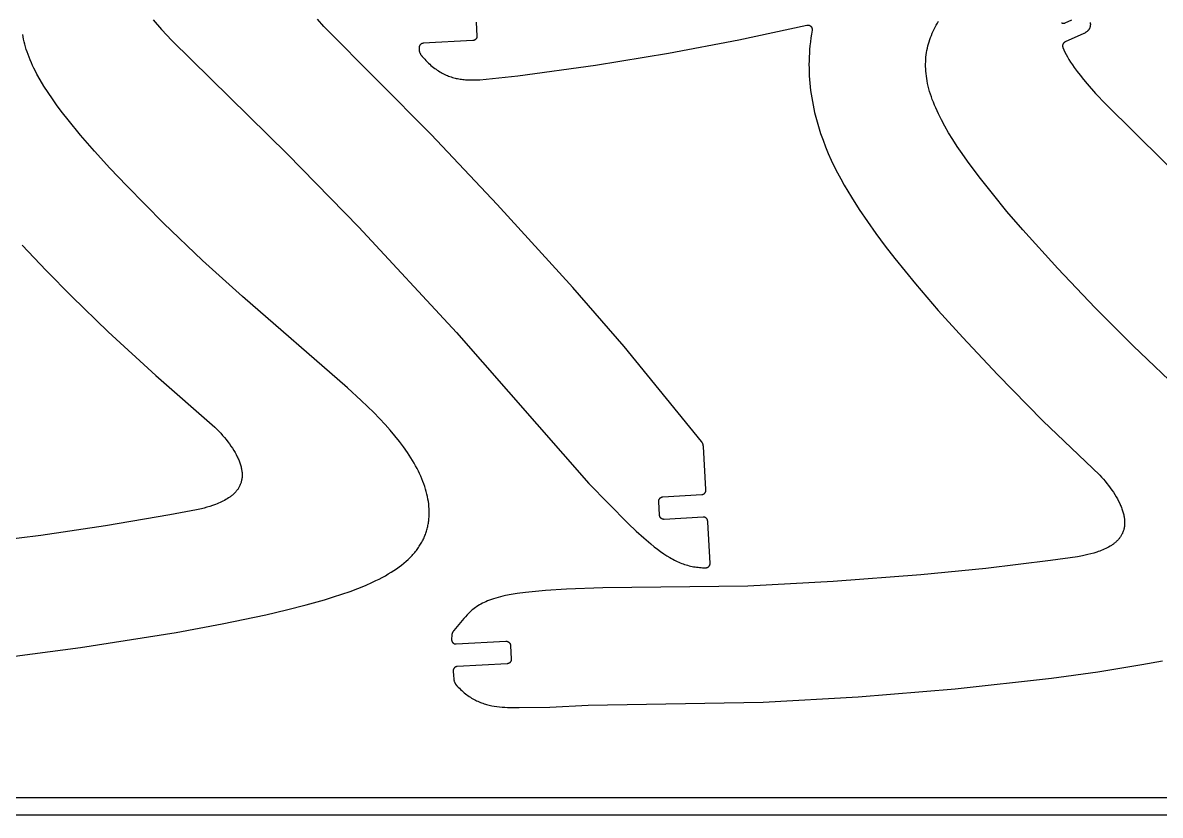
# Model space of a CAD drawing. Header units: millimetres. Extents: x -13379 to -9942, y 7 to 1157.
# Drawn here: x -10992 to -10467, y 7 to 372 of the extents above; entities that cross this region are included whole.
import ezdxf

# ---------------------------------------------------------------- set-up
doc = ezdxf.new("R2010")
doc.units = ezdxf.units.MM
doc.header["$MEASUREMENT"] = 0
doc.layers.add('SECCIONES', color=7, linetype='Continuous')
doc.layers.add('TABLERO GONZALO', color=1, linetype='Continuous')

msp = doc.modelspace()

# ---------------------------------------------------------------- linework, layer by layer
at = {"layer": 'SECCIONES'}
for points in [[(-10931.84, 373.4, 0), (-10927.91, 368.98, 0), (-10923.2, 363.98, 0), (-10869.89, 311.49, 0), (-10836.97, 277.8, 0), (-10791.9, 229.23, 0), (-10730.75, 159.57, 0), (-10712.63, 141.18, 0), (-10708.91, 137.64, 0), (-10705.44, 134.48, 0), (-10702.18, 131.69, 0), (-10700.62, 130.43, 0), (-10699.1, 129.26, 0), (-10697.62, 128.16, 0), (-10696.17, 127.16, 0), (-10694.74, 126.23, 0), (-10693.34, 125.38, 0), (-10692.65, 124.98, 0), (-10691.96, 124.6, 0), (-10691.27, 124.24, 0), (-10690.59, 123.9, 0), (-10689.91, 123.58, 0), (-10689.23, 123.28, 0), (-10688.56, 122.99, 0), (-10687.88, 122.73, 0), (-10687.2, 122.48, 0), (-10686.53, 122.24, 0), (-10685.85, 122.03, 0), (-10685.18, 121.83, 0), (-10684.5, 121.65, 0), (-10683.82, 121.48, 0), (-10683.13, 121.34, 0), (-10682.45, 121.2, 0), (-10681.75, 121.09, 0), (-10681.06, 120.99, 0), (-10680.36, 120.91, 0), (-10679.66, 120.84, 0), (-10678.95, 120.79, 0), (-10678.23, 120.75, 0), (-10677.51, 120.73, 0), (-10676.78, 120.72, 0), (-10676.73, 120.72, 0), (-10676.68, 120.73, 0), (-10676.63, 120.73, 0), (-10676.58, 120.73, 0), (-10676.53, 120.74, 0), (-10676.48, 120.75, 0), (-10676.43, 120.75, 0), (-10676.38, 120.76, 0), (-10676.33, 120.78, 0), (-10676.28, 120.79, 0), (-10676.23, 120.8, 0), (-10676.18, 120.82, 0), (-10676.13, 120.83, 0), (-10676.08, 120.85, 0), (-10676.03, 120.87, 0), (-10675.98, 120.89, 0), (-10675.94, 120.91, 0), (-10675.89, 120.93, 0), (-10675.85, 120.95, 0), (-10675.8, 120.98, 0), (-10675.76, 121.01, 0), (-10675.71, 121.03, 0), (-10675.67, 121.06, 0), (-10675.63, 121.09, 0), (-10675.59, 121.12, 0), (-10675.55, 121.15, 0), (-10675.51, 121.18, 0), (-10675.47, 121.21, 0), (-10675.43, 121.25, 0), (-10675.39, 121.28, 0), (-10675.36, 121.32, 0), (-10675.32, 121.35, 0), (-10675.29, 121.39, 0), (-10675.26, 121.43, 0), (-10675.23, 121.46, 0), (-10675.19, 121.5, 0), (-10675.16, 121.54, 0), (-10675.13, 121.59, 0), (-10675.11, 121.63, 0), (-10675.08, 121.67, 0), (-10675.05, 121.71, 0), (-10675.03, 121.76, 0), (-10675, 121.8, 0), (-10674.98, 121.85, 0), (-10674.96, 121.9, 0), (-10674.94, 121.94, 0), (-10674.92, 121.99, 0), (-10674.9, 122.04, 0), (-10674.88, 122.09, 0), (-10674.87, 122.14, 0), (-10674.85, 122.19, 0), (-10674.84, 122.24, 0), (-10674.83, 122.29, 0), (-10674.82, 122.34, 0), (-10674.81, 122.39, 0), (-10674.8, 122.44, 0), (-10674.79, 122.49, 0), (-10674.79, 122.54, 0), (-10674.78, 122.59, 0), (-10674.78, 122.64, 0), (-10674.78, 122.69, 0), (-10674.78, 122.74, 0), (-10674.78, 122.79, 0), (-10674.78, 122.84, 0), (-10675.87, 141.69, 0), (-10675.9, 142.19, 0), (-10675.9, 142.26, 0), (-10675.91, 142.33, 0), (-10675.92, 142.4, 0), (-10675.93, 142.46, 0), (-10675.94, 142.53, 0), (-10675.96, 142.6, 0), (-10675.98, 142.66, 0), (-10676, 142.73, 0), (-10676.02, 142.79, 0), (-10676.05, 142.86, 0), (-10676.08, 142.92, 0), (-10676.11, 142.98, 0), (-10676.14, 143.04, 0), (-10676.17, 143.1, 0), (-10676.21, 143.16, 0), (-10676.25, 143.21, 0), (-10676.29, 143.27, 0), (-10676.33, 143.32, 0), (-10676.37, 143.38, 0), (-10676.42, 143.43, 0), (-10676.46, 143.48, 0), (-10676.51, 143.53, 0), (-10676.56, 143.57, 0), (-10676.61, 143.62, 0), (-10676.67, 143.66, 0), (-10676.72, 143.7, 0), (-10676.78, 143.74, 0), (-10676.83, 143.78, 0), (-10676.89, 143.81, 0), (-10676.95, 143.85, 0), (-10677.01, 143.88, 0), (-10677.08, 143.9, 0), (-10677.14, 143.93, 0), (-10677.2, 143.96, 0), (-10677.27, 143.98, 0), (-10677.33, 144, 0), (-10677.4, 144.02, 0), (-10677.46, 144.03, 0), (-10677.53, 144.05, 0), (-10677.6, 144.06, 0), (-10677.67, 144.07, 0), (-10677.73, 144.07, 0), (-10677.8, 144.08, 0), (-10677.87, 144.08, 0), (-10677.94, 144.08, 0), (-10678.01, 144.08, 0), (-10695.98, 143.04, 0), (-10696.05, 143.04, 0), (-10696.11, 143.04, 0), (-10696.18, 143.04, 0), (-10696.25, 143.05, 0), (-10696.32, 143.05, 0), (-10696.39, 143.06, 0), (-10696.45, 143.07, 0), (-10696.52, 143.09, 0), (-10696.59, 143.1, 0), (-10696.65, 143.12, 0), (-10696.72, 143.14, 0), (-10696.78, 143.16, 0), (-10696.85, 143.19, 0), (-10696.91, 143.21, 0), (-10696.97, 143.24, 0), (-10697.03, 143.27, 0), (-10697.09, 143.31, 0), (-10697.15, 143.34, 0), (-10697.21, 143.38, 0), (-10697.26, 143.42, 0), (-10697.32, 143.46, 0), (-10697.37, 143.5, 0), (-10697.42, 143.55, 0), (-10697.47, 143.59, 0), (-10697.52, 143.64, 0), (-10697.57, 143.69, 0), (-10697.61, 143.74, 0), (-10697.66, 143.79, 0), (-10697.7, 143.85, 0), (-10697.74, 143.9, 0), (-10697.78, 143.96, 0), (-10697.81, 144.02, 0), (-10697.85, 144.08, 0), (-10697.88, 144.14, 0), (-10697.91, 144.2, 0), (-10697.93, 144.26, 0), (-10697.96, 144.33, 0), (-10697.98, 144.39, 0), (-10698, 144.46, 0), (-10698.02, 144.52, 0), (-10698.04, 144.59, 0), (-10698.05, 144.65, 0), (-10698.07, 144.72, 0), (-10698.08, 144.79, 0), (-10698.08, 144.86, 0), (-10698.09, 144.92, 0), (-10698.46, 151.31, 0), (-10698.46, 151.38, 0), (-10698.46, 151.45, 0), (-10698.46, 151.52, 0), (-10698.45, 151.59, 0), (-10698.45, 151.66, 0), (-10698.44, 151.73, 0), (-10698.42, 151.8, 0), (-10698.41, 151.87, 0), (-10698.39, 151.94, 0), (-10698.37, 152, 0), (-10698.35, 152.07, 0), (-10698.33, 152.14, 0), (-10698.3, 152.2, 0), (-10698.28, 152.26, 0), (-10698.25, 152.33, 0), (-10698.21, 152.39, 0), (-10698.18, 152.45, 0), (-10698.14, 152.51, 0), (-10698.1, 152.57, 0), (-10698.06, 152.62, 0), (-10698.02, 152.68, 0), (-10697.98, 152.73, 0), (-10697.93, 152.79, 0), (-10697.88, 152.84, 0), (-10697.83, 152.88, 0), (-10697.78, 152.93, 0), (-10697.73, 152.98, 0), (-10697.67, 153.02, 0), (-10697.61, 153.06, 0), (-10697.56, 153.1, 0), (-10697.5, 153.14, 0), (-10697.44, 153.17, 0), (-10697.38, 153.21, 0), (-10697.31, 153.24, 0), (-10697.25, 153.27, 0), (-10697.19, 153.29, 0), (-10697.12, 153.32, 0), (-10697.05, 153.34, 0), (-10696.99, 153.36, 0), (-10696.92, 153.38, 0), (-10696.85, 153.39, 0), (-10696.78, 153.4, 0), (-10696.71, 153.41, 0), (-10696.64, 153.42, 0), (-10696.57, 153.43, 0), (-10678.63, 154.46, 0), (-10678.56, 154.46, 0), (-10678.49, 154.47, 0), (-10678.42, 154.48, 0), (-10678.35, 154.49, 0), (-10678.28, 154.51, 0), (-10678.22, 154.52, 0), (-10678.15, 154.54, 0), (-10678.08, 154.57, 0), (-10678.02, 154.59, 0), (-10677.95, 154.62, 0), (-10677.89, 154.64, 0), (-10677.83, 154.67, 0), (-10677.77, 154.71, 0), (-10677.71, 154.74, 0), (-10677.65, 154.78, 0), (-10677.59, 154.82, 0), (-10677.54, 154.86, 0), (-10677.48, 154.9, 0), (-10677.43, 154.95, 0), (-10677.38, 154.99, 0), (-10677.33, 155.04, 0), (-10677.28, 155.09, 0), (-10677.23, 155.14, 0), (-10677.19, 155.2, 0), (-10677.14, 155.25, 0), (-10677.1, 155.31, 0), (-10677.07, 155.36, 0), (-10677.03, 155.42, 0), (-10676.99, 155.48, 0), (-10676.96, 155.54, 0), (-10676.93, 155.61, 0), (-10676.9, 155.67, 0), (-10676.88, 155.73, 0), (-10676.85, 155.8, 0), (-10676.83, 155.87, 0), (-10676.81, 155.93, 0), (-10676.79, 156, 0), (-10676.78, 156.07, 0), (-10676.77, 156.14, 0), (-10676.76, 156.2, 0), (-10676.75, 156.27, 0), (-10676.75, 156.34, 0), (-10676.74, 156.41, 0), (-10676.74, 156.71, 0), (-10676.74, 156.75, 0), (-10676.74, 156.79, 0), (-10676.74, 156.83, 0), (-10676.74, 156.87, 0), (-10677.88, 176.7, 0), (-10677.88, 176.78, 0), (-10677.89, 176.85, 0), (-10677.9, 176.93, 0), (-10677.91, 177.01, 0), (-10677.92, 177.08, 0), (-10677.93, 177.16, 0), (-10677.95, 177.23, 0), (-10677.96, 177.31, 0), (-10677.98, 177.39, 0), (-10678, 177.46, 0), (-10678.02, 177.54, 0), (-10678.04, 177.61, 0), (-10678.06, 177.68, 0), (-10678.08, 177.76, 0), (-10678.11, 177.83, 0), (-10678.14, 177.9, 0), (-10678.17, 177.98, 0), (-10678.2, 178.05, 0), (-10678.23, 178.12, 0), (-10678.26, 178.19, 0), (-10678.29, 178.26, 0), (-10678.33, 178.33, 0), (-10678.37, 178.4, 0), (-10678.4, 178.46, 0), (-10678.44, 178.53, 0), (-10678.48, 178.6, 0), (-10678.52, 178.66, 0), (-10678.57, 178.72, 0), (-10678.61, 178.79, 0), (-10678.65, 178.85, 0), (-10678.7, 178.91, 0), (-10678.75, 178.97, 0), (-10714.52, 222.76, 0), (-10738.17, 249.95, 0), (-10773, 288.33, 0), (-10803.47, 320.65, 0), (-10853.02, 370.45, 0), (-10856.02, 373.75, 0)], [(-10433.04, 178.85, 0), (-10479.48, 223.11, 0), (-10497.05, 240.62, 0), (-10514.35, 258.73, 0), (-10530.44, 276.57, 0), (-10537.77, 285.12, 0), (-10544.51, 293.29, 0), (-10550.6, 301.02, 0), (-10556, 308.28, 0), (-10558.44, 311.74, 0), (-10560.7, 315.07, 0), (-10562.78, 318.29, 0), (-10564.69, 321.4, 0), (-10566.43, 324.41, 0), (-10568, 327.31, 0), (-10569.41, 330.11, 0), (-10570.05, 331.48, 0), (-10570.65, 332.82, 0), (-10571.22, 334.15, 0), (-10571.74, 335.46, 0), (-10572.23, 336.74, 0), (-10572.67, 338.01, 0), (-10573.09, 339.26, 0), (-10573.46, 340.49, 0), (-10573.8, 341.71, 0), (-10574.1, 342.91, 0), (-10574.37, 344.09, 0), (-10574.61, 345.26, 0), (-10574.81, 346.42, 0), (-10574.97, 347.56, 0), (-10575.11, 348.7, 0), (-10575.21, 349.81, 0), (-10575.27, 350.92, 0), (-10575.31, 352.02, 0), (-10575.32, 353.1, 0), (-10575.29, 354.17, 0), (-10575.23, 355.24, 0), (-10575.15, 356.29, 0), (-10575.03, 357.33, 0), (-10574.88, 358.37, 0), (-10574.7, 359.39, 0), (-10574.5, 360.4, 0), (-10574.26, 361.41, 0), (-10574, 362.4, 0), (-10573.71, 363.39, 0), (-10573.39, 364.37, 0), (-10573.04, 365.34, 0), (-10572.67, 366.3, 0), (-10572.27, 367.25, 0), (-10571.84, 368.2, 0), (-10571.39, 369.13, 0), (-10570.91, 370.06, 0), (-10570.4, 370.98, 0), (-10569.87, 371.89, 0), (-10569.32, 372.79, 0)], [(-10512.6, 372.12, 0), (-10512.54, 372.09, 0), (-10512.48, 372.06, 0), (-10512.41, 372.04, 0), (-10512.35, 372.01, 0), (-10512.28, 371.99, 0), (-10512.22, 371.97, 0), (-10512.15, 371.95, 0), (-10512.08, 371.94, 0), (-10512.01, 371.92, 0), (-10511.94, 371.91, 0), (-10511.88, 371.9, 0), (-10511.81, 371.9, 0), (-10511.74, 371.89, 0), (-10511.67, 371.89, 0), (-10511.6, 371.9, 0), (-10511.53, 371.9, 0), (-10511.46, 371.91, 0), (-10511.39, 371.91, 0), (-10511.32, 371.93, 0), (-10511.25, 371.94, 0), (-10511.18, 371.95, 0), (-10511.12, 371.97, 0), (-10511.05, 371.99, 0), (-10510.98, 372.02, 0), (-10510.92, 372.04, 0), (-10510.86, 372.07, 0), (-10507.8, 373.44, 0)], [(-10782.74, 372.4, 0), (-10782.39, 366.01, 0), (-10782.39, 365.94, 0), (-10782.39, 365.87, 0), (-10782.39, 365.81, 0), (-10782.39, 365.74, 0), (-10782.4, 365.67, 0), (-10782.41, 365.6, 0), (-10782.42, 365.54, 0), (-10782.43, 365.47, 0), (-10782.45, 365.4, 0), (-10782.47, 365.34, 0), (-10782.49, 365.27, 0), (-10782.51, 365.21, 0), (-10782.53, 365.14, 0), (-10782.56, 365.08, 0), (-10782.59, 365.02, 0), (-10782.62, 364.96, 0), (-10782.66, 364.9, 0), (-10782.69, 364.84, 0), (-10782.73, 364.78, 0), (-10782.77, 364.73, 0), (-10782.81, 364.67, 0), (-10782.85, 364.62, 0), (-10782.9, 364.57, 0), (-10782.94, 364.52, 0), (-10782.99, 364.47, 0), (-10783.04, 364.42, 0), (-10783.09, 364.38, 0), (-10783.14, 364.33, 0), (-10783.2, 364.29, 0), (-10783.25, 364.25, 0), (-10783.31, 364.21, 0), (-10783.37, 364.18, 0), (-10783.43, 364.14, 0), (-10783.49, 364.11, 0), (-10783.55, 364.08, 0), (-10783.61, 364.06, 0), (-10783.68, 364.03, 0), (-10783.74, 364.01, 0), (-10783.81, 363.99, 0), (-10783.87, 363.97, 0), (-10783.94, 363.95, 0), (-10784, 363.94, 0), (-10784.07, 363.93, 0), (-10784.14, 363.92, 0), (-10784.21, 363.91, 0), (-10784.28, 363.9, 0), (-10807.2, 362.64, 0), (-10807.27, 362.64, 0), (-10807.34, 362.63, 0), (-10807.41, 362.62, 0), (-10807.47, 362.61, 0), (-10807.54, 362.59, 0), (-10807.61, 362.58, 0), (-10807.68, 362.56, 0), (-10807.74, 362.54, 0), (-10807.81, 362.51, 0), (-10807.87, 362.49, 0), (-10807.94, 362.46, 0), (-10808, 362.43, 0), (-10808.06, 362.4, 0), (-10808.12, 362.36, 0), (-10808.18, 362.32, 0), (-10808.24, 362.28, 0), (-10808.29, 362.24, 0), (-10808.35, 362.2, 0), (-10808.4, 362.16, 0), (-10808.45, 362.11, 0), (-10808.5, 362.06, 0), (-10808.55, 362.01, 0), (-10808.6, 361.96, 0), (-10808.64, 361.91, 0), (-10808.68, 361.85, 0), (-10808.72, 361.8, 0), (-10808.76, 361.74, 0), (-10808.8, 361.68, 0), (-10808.83, 361.62, 0), (-10808.87, 361.56, 0), (-10808.9, 361.5, 0), (-10808.93, 361.44, 0), (-10808.95, 361.37, 0), (-10808.98, 361.31, 0), (-10809, 361.24, 0), (-10809.02, 361.17, 0), (-10809.04, 361.11, 0), (-10809.05, 361.04, 0), (-10809.06, 360.97, 0), (-10809.07, 360.9, 0), (-10809.08, 360.83, 0), (-10809.09, 360.76, 0), (-10809.12, 360.23, 0), (-10809.12, 360.12, 0), (-10809.12, 360, 0), (-10809.12, 359.89, 0), (-10809.12, 359.77, 0), (-10809.11, 359.66, 0), (-10809.1, 359.54, 0), (-10809.08, 359.43, 0), (-10809.07, 359.31, 0), (-10809.04, 359.2, 0), (-10809.02, 359.08, 0), (-10808.99, 358.97, 0), (-10808.96, 358.86, 0), (-10808.93, 358.75, 0), (-10808.89, 358.64, 0), (-10808.85, 358.53, 0), (-10808.8, 358.42, 0), (-10808.61, 357.97, 0), (-10808.57, 357.87, 0), (-10808.52, 357.78, 0), (-10808.47, 357.68, 0), (-10808.42, 357.59, 0), (-10808.37, 357.49, 0), (-10808.31, 357.4, 0), (-10808.25, 357.31, 0), (-10808.19, 357.22, 0), (-10808.13, 357.14, 0), (-10808.06, 357.05, 0), (-10807.99, 356.97, 0), (-10807.92, 356.89, 0), (-10807.85, 356.81, 0), (-10807.78, 356.73, 0), (-10807.7, 356.66, 0), (-10807.63, 356.58, 0), (-10807.06, 355.92, 0), (-10806.49, 355.28, 0), (-10805.92, 354.67, 0), (-10805.34, 354.09, 0), (-10804.77, 353.52, 0), (-10804.19, 352.99, 0), (-10803.61, 352.48, 0), (-10803.03, 351.99, 0), (-10802.45, 351.52, 0), (-10801.87, 351.08, 0), (-10801.29, 350.66, 0), (-10800.71, 350.26, 0), (-10800.13, 349.88, 0), (-10799.54, 349.52, 0), (-10798.96, 349.18, 0), (-10798.38, 348.86, 0), (-10797.79, 348.56, 0), (-10797.21, 348.28, 0), (-10796.63, 348.01, 0), (-10796.04, 347.77, 0), (-10795.46, 347.54, 0), (-10794.87, 347.32, 0), (-10794.28, 347.12, 0), (-10793.7, 346.94, 0), (-10793.11, 346.77, 0), (-10792.51, 346.61, 0), (-10791.92, 346.47, 0), (-10791.33, 346.35, 0), (-10790.73, 346.23, 0), (-10790.13, 346.13, 0), (-10789.52, 346.04, 0), (-10788.91, 345.97, 0), (-10788.3, 345.9, 0), (-10787.68, 345.85, 0), (-10786.43, 345.77, 0), (-10785.15, 345.73, 0), (-10783.85, 345.73, 0), (-10782.51, 345.77, 0), (-10781.12, 345.83, 0), (-10778.21, 346.04, 0), (-10763.53, 347.63, 0), (-10727.61, 352.54, 0), (-10693.95, 358.12, 0), (-10661.53, 364.29, 0), (-10630.13, 371, 0), (-10630.07, 371.01, 0), (-10630, 371.02, 0), (-10629.93, 371.03, 0), (-10629.86, 371.04, 0), (-10629.79, 371.04, 0), (-10629.72, 371.05, 0), (-10629.65, 371.05, 0), (-10629.58, 371.04, 0), (-10629.51, 371.04, 0), (-10629.45, 371.03, 0), (-10629.38, 371.02, 0), (-10629.31, 371.01, 0), (-10629.24, 370.99, 0), (-10629.17, 370.98, 0), (-10629.11, 370.96, 0), (-10629.04, 370.94, 0), (-10628.98, 370.91, 0), (-10628.91, 370.89, 0), (-10628.85, 370.86, 0), (-10628.79, 370.83, 0), (-10628.73, 370.8, 0), (-10628.67, 370.76, 0), (-10628.61, 370.73, 0), (-10628.55, 370.69, 0), (-10628.49, 370.65, 0), (-10628.44, 370.61, 0), (-10628.39, 370.56, 0), (-10628.33, 370.51, 0), (-10628.28, 370.47, 0), (-10628.24, 370.42, 0), (-10628.19, 370.37, 0), (-10628.14, 370.31, 0), (-10628.1, 370.26, 0), (-10628.06, 370.2, 0), (-10628.02, 370.15, 0), (-10627.98, 370.09, 0), (-10627.95, 370.03, 0), (-10627.92, 369.97, 0), (-10627.89, 369.91, 0), (-10627.86, 369.84, 0), (-10627.83, 369.78, 0), (-10627.81, 369.71, 0), (-10627.78, 369.65, 0), (-10627.76, 369.58, 0), (-10627.75, 369.52, 0), (-10627.73, 369.45, 0), (-10627.72, 369.38, 0), (-10627.71, 369.31, 0), (-10627.7, 369.24, 0), (-10627.7, 369.17, 0), (-10627.69, 369.1, 0), (-10627.69, 369.04, 0), (-10627.69, 368.97, 0), (-10627.7, 368.9, 0), (-10627.7, 368.83, 0), (-10627.71, 368.76, 0), (-10627.72, 368.69, 0), (-10628.02, 366.91, 0), (-10628.29, 365.13, 0), (-10628.52, 363.34, 0), (-10628.71, 361.55, 0), (-10628.87, 359.82, 0), (-10628.98, 358.09, 0), (-10629.07, 356.36, 0), (-10629.12, 354.63, 0), (-10629.14, 352.9, 0), (-10629.13, 351.17, 0), (-10629.09, 349.44, 0), (-10629.01, 347.7, 0), (-10628.9, 345.99, 0), (-10628.76, 344.28, 0), (-10628.59, 342.57, 0), (-10628.38, 340.86, 0), (-10628.15, 339.16, 0), (-10627.88, 337.47, 0), (-10627.27, 334.09, 0), (-10626.55, 330.79, 0), (-10625.72, 327.51, 0), (-10624.79, 324.27, 0), (-10623.76, 321.05, 0), (-10622.67, 317.94, 0), (-10621.48, 314.87, 0), (-10620.22, 311.82, 0), (-10618.87, 308.81, 0), (-10617.48, 305.88, 0), (-10616.02, 302.97, 0), (-10614.5, 300.1, 0), (-10612.92, 297.26, 0), (-10611.27, 294.41, 0), (-10609.57, 291.6, 0), (-10606.04, 286.05, 0), (-10602.21, 280.4, 0), (-10598.25, 274.85, 0), (-10593.95, 269.09, 0), (-10589.54, 263.42, 0), (-10579.93, 251.62, 0), (-10569.45, 239.42, 0), (-10558.19, 226.87, 0), (-10542.17, 209.81, 0), (-10521.14, 188.56, 0), (-10494.96, 163.47, 0), (-10494.1, 162.53, 0), (-10493.26, 161.58, 0), (-10492.43, 160.6, 0), (-10491.62, 159.6, 0), (-10490.84, 158.59, 0), (-10490.08, 157.58, 0), (-10489.34, 156.55, 0), (-10488.65, 155.52, 0), (-10487.99, 154.49, 0), (-10487.36, 153.47, 0), (-10486.78, 152.45, 0), (-10486.24, 151.43, 0), (-10485.75, 150.43, 0), (-10485.3, 149.43, 0), (-10485.09, 148.94, 0), (-10484.9, 148.45, 0), (-10484.71, 147.97, 0), (-10484.54, 147.49, 0), (-10484.38, 147.01, 0), (-10484.24, 146.54, 0), (-10484.1, 146.07, 0), (-10483.98, 145.61, 0), (-10483.87, 145.15, 0), (-10483.78, 144.7, 0), (-10483.69, 144.25, 0), (-10483.62, 143.81, 0), (-10483.56, 143.37, 0), (-10483.52, 142.94, 0), (-10483.48, 142.51, 0), (-10483.46, 142.09, 0), (-10483.45, 141.68, 0), (-10483.45, 141.27, 0), (-10483.46, 140.87, 0), (-10483.49, 140.47, 0), (-10483.53, 140.08, 0), (-10483.58, 139.69, 0), (-10483.64, 139.32, 0), (-10483.71, 138.94, 0), (-10483.79, 138.58, 0), (-10483.89, 138.22, 0), (-10483.99, 137.86, 0), (-10484.11, 137.52, 0), (-10484.24, 137.17, 0), (-10484.37, 136.84, 0), (-10484.52, 136.51, 0), (-10484.68, 136.19, 0), (-10484.85, 135.87, 0), (-10485.02, 135.56, 0), (-10485.21, 135.26, 0), (-10485.41, 134.96, 0), (-10485.61, 134.67, 0), (-10485.82, 134.39, 0), (-10486.05, 134.11, 0), (-10486.27, 133.84, 0), (-10486.51, 133.57, 0), (-10486.76, 133.31, 0), (-10487.01, 133.06, 0), (-10487.27, 132.81, 0), (-10487.54, 132.57, 0), (-10487.81, 132.33, 0), (-10488.09, 132.1, 0), (-10488.38, 131.87, 0), (-10488.67, 131.65, 0), (-10488.97, 131.44, 0), (-10489.27, 131.23, 0), (-10489.58, 131.03, 0), (-10489.89, 130.83, 0), (-10490.2, 130.63, 0), (-10490.85, 130.26, 0), (-10491.51, 129.91, 0), (-10492.18, 129.58, 0), (-10492.86, 129.26, 0), (-10493.55, 128.97, 0), (-10494.25, 128.69, 0), (-10494.95, 128.42, 0), (-10495.65, 128.17, 0), (-10496.35, 127.94, 0), (-10497.74, 127.51, 0), (-10499.1, 127.13, 0), (-10500.43, 126.79, 0), (-10501.72, 126.5, 0), (-10502.95, 126.23, 0), (-10505.21, 125.81, 0), (-10517.67, 124.06, 0), (-10547.59, 120.41, 0), (-10577.58, 117.42, 0), (-10617.98, 114.3, 0), (-10657.33, 112.28, 0), (-10724.34, 111.4, 0), (-10741.03, 110.8, 0), (-10750.72, 110.19, 0), (-10755.41, 109.79, 0), (-10759.93, 109.33, 0), (-10763.82, 108.81, 0), (-10766.59, 108.35, 0), (-10769.16, 107.84, 0), (-10770.37, 107.57, 0), (-10771.52, 107.29, 0), (-10772.63, 106.99, 0), (-10773.69, 106.69, 0), (-10774.71, 106.38, 0), (-10775.68, 106.06, 0), (-10776.6, 105.73, 0), (-10777.48, 105.39, 0), (-10778.32, 105.04, 0), (-10779.12, 104.68, 0), (-10779.88, 104.31, 0), (-10780.6, 103.93, 0), (-10781.28, 103.55, 0), (-10781.93, 103.16, 0), (-10782.55, 102.76, 0), (-10783.13, 102.36, 0), (-10783.69, 101.95, 0), (-10784.22, 101.53, 0), (-10784.72, 101.11, 0), (-10785.2, 100.69, 0), (-10785.66, 100.26, 0), (-10786.1, 99.83, 0), (-10786.52, 99.4, 0), (-10786.92, 98.96, 0), (-10787.7, 98.09, 0), (-10788.44, 97.23, 0), (-10793.09, 91.74, 0), (-10793.14, 91.68, 0), (-10793.19, 91.62, 0), (-10793.24, 91.55, 0), (-10793.29, 91.49, 0), (-10793.33, 91.42, 0), (-10793.38, 91.36, 0), (-10793.42, 91.29, 0), (-10793.46, 91.22, 0), (-10793.51, 91.15, 0), (-10793.55, 91.08, 0), (-10793.58, 91.01, 0), (-10793.62, 90.94, 0), (-10793.66, 90.86, 0), (-10793.69, 90.79, 0), (-10793.72, 90.72, 0), (-10793.75, 90.64, 0), (-10793.78, 90.56, 0), (-10793.81, 90.49, 0), (-10793.84, 90.41, 0), (-10793.86, 90.33, 0), (-10793.88, 90.26, 0), (-10793.91, 90.18, 0), (-10793.93, 90.1, 0), (-10793.94, 90.02, 0), (-10793.96, 89.94, 0), (-10793.98, 89.86, 0), (-10793.99, 89.78, 0), (-10794, 89.71, 0), (-10794.01, 89.63, 0), (-10794.02, 89.55, 0), (-10794.03, 89.47, 0), (-10794.03, 89.39, 0), (-10794.12, 87.95, 0), (-10794.12, 87.91, 0), (-10794.12, 87.87, 0), (-10794.12, 87.84, 0), (-10794.12, 87.8, 0), (-10794.12, 87.76, 0), (-10794.12, 87.72, 0), (-10794.12, 87.68, 0), (-10794.11, 87.64, 0), (-10794.08, 87.34, 0), (-10794.07, 87.27, 0), (-10794.06, 87.2, 0), (-10794.05, 87.13, 0), (-10794.04, 87.06, 0), (-10794.02, 87, 0), (-10794, 86.93, 0), (-10793.98, 86.86, 0), (-10793.95, 86.8, 0), (-10793.93, 86.74, 0), (-10793.9, 86.67, 0), (-10793.87, 86.61, 0), (-10793.83, 86.55, 0), (-10793.8, 86.49, 0), (-10793.76, 86.43, 0), (-10793.72, 86.37, 0), (-10793.68, 86.32, 0), (-10793.64, 86.26, 0), (-10793.59, 86.21, 0), (-10793.54, 86.16, 0), (-10793.5, 86.11, 0), (-10793.45, 86.06, 0), (-10793.39, 86.02, 0), (-10793.34, 85.97, 0), (-10793.29, 85.93, 0), (-10793.23, 85.89, 0), (-10793.17, 85.85, 0), (-10793.11, 85.81, 0), (-10793.05, 85.78, 0), (-10792.99, 85.75, 0), (-10792.93, 85.72, 0), (-10792.86, 85.69, 0), (-10792.8, 85.66, 0), (-10792.73, 85.64, 0), (-10792.67, 85.62, 0), (-10792.6, 85.6, 0), (-10792.53, 85.58, 0), (-10792.47, 85.57, 0), (-10792.4, 85.56, 0), (-10792.33, 85.55, 0), (-10792.26, 85.54, 0), (-10792.19, 85.54, 0), (-10792.12, 85.54, 0), (-10792.05, 85.54, 0), (-10791.98, 85.54, 0), (-10769.02, 86.8, 0), (-10768.96, 86.8, 0), (-10768.89, 86.8, 0), (-10768.82, 86.8, 0), (-10768.75, 86.8, 0), (-10768.68, 86.79, 0), (-10768.62, 86.78, 0), (-10768.55, 86.77, 0), (-10768.48, 86.76, 0), (-10768.42, 86.74, 0), (-10768.35, 86.72, 0), (-10768.28, 86.7, 0), (-10768.22, 86.68, 0), (-10768.16, 86.66, 0), (-10768.09, 86.63, 0), (-10768.03, 86.6, 0), (-10767.97, 86.57, 0), (-10767.91, 86.54, 0), (-10767.85, 86.5, 0), (-10767.8, 86.46, 0), (-10767.74, 86.42, 0), (-10767.69, 86.38, 0), (-10767.63, 86.34, 0), (-10767.58, 86.29, 0), (-10767.53, 86.25, 0), (-10767.48, 86.2, 0), (-10767.43, 86.15, 0), (-10767.39, 86.1, 0), (-10767.35, 86.05, 0), (-10767.31, 85.99, 0), (-10767.27, 85.94, 0), (-10767.23, 85.88, 0), (-10767.19, 85.82, 0), (-10767.16, 85.76, 0), (-10767.13, 85.7, 0), (-10767.1, 85.64, 0), (-10767.07, 85.58, 0), (-10767.04, 85.51, 0), (-10767.02, 85.45, 0), (-10767, 85.38, 0), (-10766.98, 85.32, 0), (-10766.97, 85.25, 0), (-10766.95, 85.19, 0), (-10766.94, 85.12, 0), (-10766.93, 85.05, 0), (-10766.92, 84.98, 0), (-10766.92, 84.92, 0), (-10766.57, 78.52, 0), (-10766.56, 78.46, 0), (-10766.56, 78.39, 0), (-10766.57, 78.32, 0), (-10766.57, 78.25, 0), (-10766.58, 78.18, 0), (-10766.59, 78.12, 0), (-10766.6, 78.05, 0), (-10766.61, 77.98, 0), (-10766.63, 77.92, 0), (-10766.64, 77.85, 0), (-10766.66, 77.78, 0), (-10766.69, 77.72, 0), (-10766.71, 77.66, 0), (-10766.74, 77.59, 0), (-10766.77, 77.53, 0), (-10766.8, 77.47, 0), (-10766.83, 77.41, 0), (-10766.87, 77.35, 0), (-10766.91, 77.3, 0), (-10766.94, 77.24, 0), (-10766.99, 77.19, 0), (-10767.03, 77.13, 0), (-10767.07, 77.08, 0), (-10767.12, 77.03, 0), (-10767.17, 76.98, 0), (-10767.22, 76.94, 0), (-10767.27, 76.89, 0), (-10767.32, 76.85, 0), (-10767.38, 76.81, 0), (-10767.43, 76.77, 0), (-10767.49, 76.73, 0), (-10767.55, 76.69, 0), (-10767.61, 76.66, 0), (-10767.67, 76.63, 0), (-10767.73, 76.6, 0), (-10767.79, 76.57, 0), (-10767.85, 76.54, 0), (-10767.92, 76.52, 0), (-10767.98, 76.5, 0), (-10768.05, 76.48, 0), (-10768.12, 76.47, 0), (-10768.18, 76.45, 0), (-10768.25, 76.44, 0), (-10768.32, 76.43, 0), (-10768.38, 76.42, 0), (-10768.45, 76.42, 0), (-10791.48, 75.15, 0), (-10791.55, 75.15, 0), (-10791.62, 75.14, 0), (-10791.69, 75.13, 0), (-10791.75, 75.12, 0), (-10791.82, 75.1, 0), (-10791.89, 75.08, 0), (-10791.96, 75.07, 0), (-10792.02, 75.04, 0), (-10792.09, 75.02, 0), (-10792.15, 74.99, 0), (-10792.21, 74.97, 0), (-10792.28, 74.94, 0), (-10792.34, 74.9, 0), (-10792.4, 74.87, 0), (-10792.46, 74.83, 0), (-10792.51, 74.79, 0), (-10792.57, 74.75, 0), (-10792.62, 74.71, 0), (-10792.68, 74.67, 0), (-10792.73, 74.62, 0), (-10792.78, 74.57, 0), (-10792.83, 74.52, 0), (-10792.87, 74.47, 0), (-10792.92, 74.42, 0), (-10792.96, 74.36, 0), (-10793, 74.31, 0), (-10793.04, 74.25, 0), (-10793.08, 74.19, 0), (-10793.11, 74.13, 0), (-10793.15, 74.07, 0), (-10793.18, 74.01, 0), (-10793.21, 73.94, 0), (-10793.23, 73.88, 0), (-10793.26, 73.82, 0), (-10793.28, 73.75, 0), (-10793.3, 73.68, 0), (-10793.31, 73.62, 0), (-10793.33, 73.55, 0), (-10793.34, 73.48, 0), (-10793.35, 73.41, 0), (-10793.36, 73.34, 0), (-10793.37, 73.27, 0), (-10793.37, 73.2, 0), (-10793.37, 73.13, 0), (-10793.37, 73.07, 0), (-10793.36, 73, 0), (-10793.21, 71.01, 0), (-10793.07, 69.42, 0), (-10793.02, 68.98, 0), (-10793, 68.82, 0), (-10792.98, 68.69, 0), (-10792.96, 68.59, 0), (-10792.95, 68.54, 0), (-10792.94, 68.5, 0), (-10792.93, 68.46, 0), (-10792.92, 68.43, 0), (-10792.91, 68.39, 0), (-10792.9, 68.36, 0), (-10792.88, 68.3, 0), (-10792.86, 68.25, 0), (-10792.81, 68.14, 0), (-10792.62, 67.69, 0), (-10792.57, 67.59, 0), (-10792.53, 67.49, 0), (-10792.48, 67.4, 0), (-10792.43, 67.3, 0), (-10792.38, 67.21, 0), (-10792.32, 67.12, 0), (-10792.26, 67.03, 0), (-10792.2, 66.94, 0), (-10792.14, 66.85, 0), (-10792.07, 66.77, 0), (-10792, 66.69, 0), (-10791.93, 66.6, 0), (-10791.86, 66.53, 0), (-10791.79, 66.45, 0), (-10791.71, 66.37, 0), (-10791.63, 66.3, 0), (-10791.08, 65.69, 0), (-10790.52, 65.11, 0), (-10789.96, 64.56, 0), (-10789.4, 64.02, 0), (-10788.83, 63.52, 0), (-10788.27, 63.04, 0), (-10787.7, 62.58, 0), (-10787.13, 62.14, 0), (-10786.56, 61.72, 0), (-10785.98, 61.33, 0), (-10785.41, 60.96, 0), (-10784.84, 60.6, 0), (-10784.26, 60.26, 0), (-10783.69, 59.95, 0), (-10783.11, 59.65, 0), (-10782.54, 59.36, 0), (-10781.96, 59.1, 0), (-10781.39, 58.85, 0), (-10780.81, 58.61, 0), (-10780.24, 58.39, 0), (-10779.66, 58.18, 0), (-10779.08, 57.99, 0), (-10778.5, 57.81, 0), (-10777.92, 57.64, 0), (-10777.34, 57.49, 0), (-10776.76, 57.35, 0), (-10776.18, 57.21, 0), (-10775.59, 57.09, 0), (-10774.42, 56.87, 0), (-10773.23, 56.7, 0), (-10772.02, 56.55, 0), (-10770.8, 56.43, 0), (-10769.56, 56.34, 0), (-10768.29, 56.28, 0), (-10765.65, 56.2, 0), (-10762.84, 56.19, 0), (-10748.78, 56.46, 0)], [(-10499.37, 372.2, 0), (-10499.34, 372.02, 0), (-10499.31, 371.84, 0), (-10499.29, 371.67, 0), (-10499.27, 371.49, 0), (-10499.28, 371.32, 0), (-10499.29, 371.15, 0), (-10499.31, 370.99, 0), (-10499.33, 370.82, 0), (-10499.35, 370.67, 0), (-10499.37, 370.51, 0), (-10499.4, 370.36, 0), (-10499.44, 370.21, 0), (-10499.46, 370.13, 0), (-10499.48, 370.06, 0), (-10499.5, 369.98, 0), (-10499.52, 369.91, 0), (-10499.55, 369.84, 0), (-10499.57, 369.77, 0), (-10499.6, 369.7, 0), (-10499.63, 369.63, 0), (-10499.66, 369.56, 0), (-10499.69, 369.49, 0), (-10499.72, 369.42, 0), (-10499.76, 369.35, 0), (-10499.8, 369.28, 0), (-10499.83, 369.22, 0), (-10499.87, 369.15, 0), (-10499.92, 369.08, 0), (-10499.96, 369.02, 0), (-10500, 368.95, 0), (-10500.05, 368.89, 0), (-10500.1, 368.82, 0), (-10500.15, 368.76, 0), (-10500.2, 368.7, 0), (-10500.25, 368.63, 0), (-10500.31, 368.57, 0), (-10500.37, 368.51, 0), (-10500.43, 368.44, 0), (-10500.49, 368.38, 0), (-10500.56, 368.32, 0), (-10500.62, 368.26, 0), (-10500.69, 368.2, 0), (-10500.83, 368.08, 0), (-10500.99, 367.95, 0), (-10501.15, 367.83, 0), (-10501.32, 367.72, 0), (-10501.5, 367.6, 0), (-10501.69, 367.48, 0), (-10501.89, 367.36, 0), (-10502.1, 367.24, 0), (-10502.32, 367.12, 0), (-10510.93, 363.27, 0), (-10510.99, 363.24, 0), (-10511.05, 363.21, 0), (-10511.11, 363.18, 0), (-10511.17, 363.14, 0), (-10511.23, 363.1, 0), (-10511.28, 363.06, 0), (-10511.34, 363.02, 0), (-10511.39, 362.98, 0), (-10511.44, 362.94, 0), (-10511.49, 362.89, 0), (-10511.54, 362.84, 0), (-10511.59, 362.79, 0), (-10511.63, 362.74, 0), (-10511.68, 362.69, 0), (-10511.72, 362.63, 0), (-10511.76, 362.58, 0), (-10511.8, 362.52, 0), (-10511.83, 362.46, 0), (-10511.87, 362.4, 0), (-10511.9, 362.34, 0), (-10511.93, 362.28, 0), (-10511.96, 362.22, 0), (-10511.98, 362.15, 0), (-10512, 362.09, 0), (-10512.02, 362.02, 0), (-10512.04, 361.96, 0), (-10512.06, 361.89, 0), (-10512.07, 361.83, 0), (-10512.09, 361.76, 0), (-10512.1, 361.69, 0), (-10512.1, 361.62, 0), (-10512.11, 361.55, 0), (-10512.11, 361.49, 0), (-10512.11, 361.42, 0), (-10512.11, 361.35, 0), (-10512.1, 361.28, 0), (-10512.1, 361.21, 0), (-10512.09, 361.15, 0), (-10512.08, 361.08, 0), (-10512.06, 361.01, 0), (-10512.05, 360.94, 0), (-10512.03, 360.88, 0), (-10512.01, 360.81, 0), (-10511.99, 360.75, 0), (-10511.96, 360.68, 0), (-10511.51, 359.65, 0), (-10511.01, 358.58, 0), (-10510.46, 357.49, 0), (-10509.84, 356.36, 0), (-10509.16, 355.19, 0), (-10508.41, 353.98, 0), (-10507.6, 352.74, 0), (-10506.71, 351.44, 0), (-10505.44, 349.71, 0), (-10504.05, 347.88, 0), (-10502.5, 345.96, 0), (-10500.8, 343.93, 0), (-10496.87, 339.51, 0), (-10492.17, 334.51, 0), (-10438.85, 282.03, 0)], [(-11009.81, 78.06, 0), (-10965.38, 83.85, 0), (-10921.17, 90.92, 0), (-10899.98, 94.86, 0), (-10879.88, 99.06, 0), (-10870.36, 101.27, 0), (-10861.28, 103.57, 0), (-10852.7, 105.98, 0), (-10848.62, 107.23, 0), (-10844.69, 108.51, 0), (-10840.92, 109.83, 0), (-10837.31, 111.19, 0), (-10833.88, 112.59, 0), (-10830.62, 114.03, 0), (-10829.06, 114.77, 0), (-10827.55, 115.52, 0), (-10826.09, 116.28, 0), (-10824.67, 117.06, 0), (-10823.3, 117.84, 0), (-10821.98, 118.64, 0), (-10820.71, 119.45, 0), (-10819.49, 120.27, 0), (-10818.32, 121.11, 0), (-10817.2, 121.95, 0), (-10816.13, 122.81, 0), (-10815.1, 123.69, 0), (-10814.13, 124.57, 0), (-10813.21, 125.47, 0), (-10812.33, 126.38, 0), (-10811.91, 126.84, 0), (-10811.5, 127.3, 0), (-10811.11, 127.76, 0), (-10810.73, 128.23, 0), (-10810.35, 128.7, 0), (-10810, 129.17, 0), (-10809.65, 129.65, 0), (-10809.31, 130.13, 0), (-10808.99, 130.61, 0), (-10808.68, 131.1, 0), (-10808.38, 131.59, 0), (-10808.09, 132.08, 0), (-10807.81, 132.57, 0), (-10807.55, 133.06, 0), (-10807.29, 133.56, 0), (-10807.05, 134.06, 0), (-10806.82, 134.57, 0), (-10806.6, 135.07, 0), (-10806.39, 135.58, 0), (-10806.19, 136.09, 0), (-10806, 136.61, 0), (-10805.82, 137.12, 0), (-10805.66, 137.64, 0), (-10805.5, 138.16, 0), (-10805.36, 138.69, 0), (-10805.23, 139.21, 0), (-10805.1, 139.74, 0), (-10804.99, 140.27, 0), (-10804.89, 140.8, 0), (-10804.79, 141.33, 0), (-10804.71, 141.87, 0), (-10804.64, 142.41, 0), (-10804.58, 142.95, 0), (-10804.53, 143.49, 0), (-10804.49, 144.04, 0), (-10804.45, 144.58, 0), (-10804.43, 145.13, 0), (-10804.42, 145.68, 0), (-10804.42, 146.79, 0), (-10804.46, 147.9, 0), (-10804.54, 149.02, 0), (-10804.66, 150.14, 0), (-10804.81, 151.28, 0), (-10805, 152.42, 0), (-10805.23, 153.56, 0), (-10805.49, 154.71, 0), (-10805.78, 155.87, 0), (-10806.12, 157.04, 0), (-10806.48, 158.21, 0), (-10806.89, 159.38, 0), (-10807.32, 160.56, 0), (-10807.8, 161.75, 0), (-10808.31, 162.94, 0), (-10808.85, 164.14, 0), (-10809.43, 165.34, 0), (-10810.04, 166.55, 0), (-10810.69, 167.77, 0), (-10811.38, 168.99, 0), (-10812.1, 170.22, 0), (-10812.86, 171.45, 0), (-10813.65, 172.69, 0), (-10814.48, 173.94, 0), (-10816.25, 176.45, 0), (-10818.17, 179, 0), (-10820.24, 181.58, 0), (-10822.46, 184.19, 0), (-10824.82, 186.84, 0), (-10827.34, 189.53, 0), (-10830.01, 192.27, 0), (-10835.8, 197.9, 0), (-10842.18, 203.76, 0), (-10890.64, 245.8, 0), (-10909.01, 262.47, 0), (-10927.13, 279.75, 0), (-10944.04, 296.82, 0), (-10951.76, 305.01, 0), (-10958.88, 312.86, 0), (-10965.32, 320.3, 0), (-10971.06, 327.3, 0), (-10973.66, 330.64, 0), (-10976.07, 333.86, 0), (-10978.3, 336.98, 0), (-10980.36, 340, 0), (-10982.24, 342.92, 0), (-10983.94, 345.74, 0), (-10985.48, 348.47, 0), (-10986.18, 349.81, 0), (-10986.85, 351.13, 0), (-10987.47, 352.43, 0), (-10988.05, 353.71, 0), (-10988.6, 354.97, 0), (-10989.11, 356.21, 0), (-10989.58, 357.44, 0), (-10990.01, 358.65, 0), (-10990.4, 359.85, 0), (-10990.76, 361.04, 0), (-10991.09, 362.21, 0), (-10991.38, 363.37, 0), (-10991.63, 364.51, 0), (-10991.85, 365.65, 0), (-10992.04, 366.77, 0)], [(-10992.31, 269.58, 0), (-10981.27, 257.89, 0), (-10969.43, 245.88, 0), (-10952.64, 229.59, 0), (-10930.63, 209.34, 0), (-10903.31, 185.5, 0), (-10902.41, 184.61, 0), (-10901.53, 183.69, 0), (-10900.65, 182.75, 0), (-10899.8, 181.79, 0), (-10898.96, 180.82, 0), (-10898.16, 179.84, 0), (-10897.38, 178.85, 0), (-10896.63, 177.86, 0), (-10895.93, 176.86, 0), (-10895.25, 175.86, 0), (-10894.63, 174.87, 0), (-10894.04, 173.88, 0), (-10893.5, 172.9, 0), (-10893, 171.93, 0), (-10892.77, 171.45, 0), (-10892.56, 170.97, 0), (-10892.35, 170.5, 0), (-10892.16, 170.02, 0), (-10891.98, 169.56, 0), (-10891.81, 169.09, 0), (-10891.65, 168.63, 0), (-10891.51, 168.17, 0), (-10891.38, 167.72, 0), (-10891.26, 167.27, 0), (-10891.16, 166.83, 0), (-10891.07, 166.39, 0), (-10890.99, 165.96, 0), (-10890.92, 165.53, 0), (-10890.87, 165.1, 0), (-10890.82, 164.68, 0), (-10890.79, 164.27, 0), (-10890.78, 163.86, 0), (-10890.77, 163.46, 0), (-10890.78, 163.06, 0), (-10890.8, 162.67, 0), (-10890.83, 162.28, 0), (-10890.87, 161.9, 0), (-10890.93, 161.53, 0), (-10890.99, 161.16, 0), (-10891.07, 160.79, 0), (-10891.16, 160.43, 0), (-10891.26, 160.08, 0), (-10891.37, 159.74, 0), (-10891.49, 159.39, 0), (-10891.62, 159.06, 0), (-10891.77, 158.73, 0), (-10891.92, 158.41, 0), (-10892.08, 158.09, 0), (-10892.25, 157.78, 0), (-10892.44, 157.47, 0), (-10892.63, 157.17, 0), (-10892.83, 156.88, 0), (-10893.03, 156.59, 0), (-10893.25, 156.31, 0), (-10893.48, 156.03, 0), (-10893.71, 155.76, 0), (-10893.95, 155.49, 0), (-10894.2, 155.23, 0), (-10894.45, 154.98, 0), (-10894.71, 154.73, 0), (-10894.98, 154.48, 0), (-10895.26, 154.25, 0), (-10895.54, 154.01, 0), (-10895.83, 153.78, 0), (-10896.12, 153.56, 0), (-10896.42, 153.34, 0), (-10896.72, 153.13, 0), (-10897.03, 152.92, 0), (-10897.65, 152.52, 0), (-10898.3, 152.14, 0), (-10898.95, 151.78, 0), (-10899.62, 151.43, 0), (-10900.29, 151.1, 0), (-10900.97, 150.79, 0), (-10901.66, 150.49, 0), (-10902.35, 150.21, 0), (-10903.04, 149.94, 0), (-10904.4, 149.45, 0), (-10905.75, 149, 0), (-10907.06, 148.61, 0), (-10908.33, 148.25, 0), (-10909.55, 147.93, 0), (-10911.79, 147.4, 0), (-10924.15, 145.07, 0), (-10953.87, 140.02, 0), (-10983.68, 135.64, 0), (-11023.89, 130.62, 0)], [(-10748.78, 56.46, 0), (-10731.08, 57.26, 0), (-10650.33, 58.67, 0), (-10606.37, 61.13, 0), (-10561.72, 64.84, 0), (-10517.22, 69.82, 0), (-10495.88, 72.77, 0), (-10475.59, 76.03, 0), (-10465.98, 77.8, 0)]]:
    msp.add_polyline3d(points, dxfattribs=at)
at = {"layer": 'TABLERO GONZALO'}
for points in [[(-12042.02, 6.54), (-12042.02, 1156.54), (-9942.02, 1156.54), (-9942.02, 6.54), (-12042.02, 6.54)], [(-12034.02, 14.54), (-12034.02, 1148.54), (-9950.02, 1148.54), (-9950.02, 14.54), (-12034.02, 14.54)]]:
    msp.add_lwpolyline(points, dxfattribs=at)

doc.saveas('drawing.dxf')
